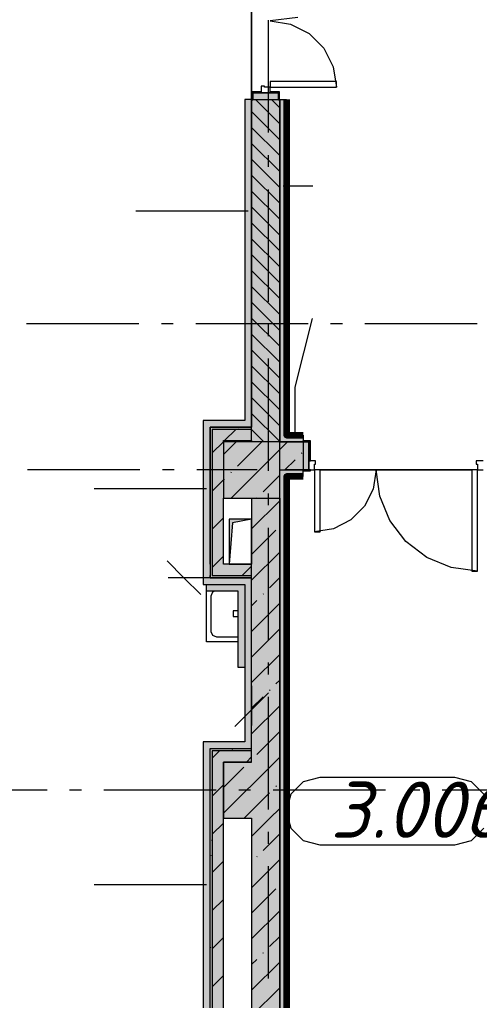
# Model space of a CAD drawing. Header units: millimetres. Extents: x -537608 to 253996, y -217170 to 186033.
# Drawn here: x -311291 to -307199, y 150400 to 159128 of the extents above; entities that cross this region are included whole.
import ezdxf

# ---------------------------------------------------------------- set-up
doc = ezdxf.new("R2010")
doc.units = ezdxf.units.MM
doc.layers.add('16) Лак 1.6м', color=160, linetype='Continuous', lineweight=90)
doc.layers.add('PDF _Геометрия', color=7, linetype='Continuous')
doc.layers.add('PDF _Текст', color=7, linetype='Continuous')
doc.layers.add('PDF _Сплошная заливка', color=7, linetype='Continuous', true_color=0xffffff)
doc.styles.add('PDF ISOCPEUR Italic', font='isocpeui.ttf')

msp = doc.modelspace()

# ---------------------------------------------------------------- hatches: boundary and pattern name
at = {"layer": 'PDF _Сплошная заливка', "true_color": 0x6a8dc8, "transparency": 33554559}
h = msp.add_hatch(color=153, dxfattribs=at)
h.paths.add_polyline_path([(-308976.1773, 155370.9078), (-308916.1787, 155370.9078), (-308916.1787, 158416.2541), (-308976.1773, 158416.2541), (-308976.1773, 155584.597)], flags=0)
h.paths.add_polyline_path([(-308976.1773, 160176.2527), (-308916.1787, 160176.2527), (-308916.1787, 161080.9065), (-308976.1773, 161080.9065), (-308976.1773, 160520.9061)], flags=0)
at = {"layer": 'PDF _Сплошная заливка', "transparency": 33554559}
h = msp.add_hatch(color=256, dxfattribs=at)
h.paths.add_polyline_path([(-308976.1773, 155370.9078), (-308978.1752, 158414.254), (-309226.1782, 158414.254), (-309226.1782, 155370.9078)], flags=0)
h.paths.add_polyline_path([(-308976.1773, 160176.2527), (-308978.1752, 160520.9061), (-309226.1782, 160520.9061), (-309224.1803, 160178.2527), (-308978.1752, 160176.2527)], flags=0)
at = {"layer": 'PDF _Сплошная заливка', "true_color": 0xff7d7d, "transparency": 33554559}
h = msp.add_hatch(color=11, dxfattribs=at)
h.paths.add_polyline_path([(-309286.1767, 155501.254), (-309226.1782, 155501.254), (-309226.1782, 158416.2541), (-309286.1767, 158416.2541), (-309286.1767, 155561.2547)], flags=0)
h.paths.add_polyline_path([(-309226.1782, 160176.2527), (-309226.1782, 160460.9054), (-309286.1767, 160460.9054), (-309286.1767, 160176.2527)], flags=0)
for points in [[(-309286.1767, 155501.254), (-309286.1767, 155561.2547), (-309656.1747, 155561.2547), (-309656.1747, 155501.254), (-309596.1762, 155501.254)], [(-309656.1747, 154101.2551), (-309596.1762, 154101.2551), (-309596.1762, 155501.254), (-309656.1747, 155501.254), (-309656.1747, 154876.6478)], [(-309226.1782, 154101.2551), (-309226.1782, 154161.2558), (-309596.1762, 154161.2558), (-309596.1762, 154101.2551), (-309248.0263, 154101.2551)], [(-309596.1762, 152641.2555), (-309286.1767, 152641.2555), (-309286.1767, 152701.2541), (-309656.1747, 152701.2541), (-309656.1747, 152641.2555)], [(-309656.1747, 148831.2555), (-309596.1762, 148831.2555), (-309596.1762, 152641.2555), (-309656.1747, 152641.2555), (-309656.1747, 149213.056)]]:
    msp.add_hatch(color=11, dxfattribs=at).paths.add_polyline_path(points)
at = {"layer": 'PDF _Сплошная заливка', "transparency": 33554559}
for points in [[(-309596.1762, 154181.2546), (-309576.1796, 154181.2546), (-309576.1796, 155501.254), (-309596.1762, 155501.254), (-309596.1762, 154281.255)], [(-309226.1782, 155481.2553), (-309226.1782, 155501.254), (-309576.1796, 155501.254), (-309576.1796, 155481.2553), (-309248.0263, 155481.2553)], [(-309226.1782, 155381.2549), (-309226.1782, 155481.2553), (-309476.1792, 155481.2553), (-309476.1792, 155381.2549), (-309248.0263, 155381.2549)], [(-309248.0263, 154870.908), (-308976.1773, 154870.908), (-308976.1773, 155370.9078), (-309476.1792, 155370.9078), (-309476.1792, 154870.908)], [(-309226.1782, 154181.2546), (-309226.1782, 154281.255), (-309576.1796, 154281.255), (-309576.1796, 154181.2546), (-309248.0263, 154181.2546)], [(-309226.1782, 154161.2558), (-309226.1782, 154181.2546), (-309596.1762, 154181.2546), (-309596.1762, 154161.2558), (-309248.0263, 154161.2558)], [(-309226.1782, 152621.2546), (-309226.1782, 152641.2555), (-309596.1762, 152641.2555), (-309596.1762, 152621.2546), (-309576.1796, 152621.2546)], [(-309596.1762, 148771.257), (-309576.1796, 148771.257), (-309576.1796, 152621.2546), (-309596.1762, 152621.2546), (-309596.1762, 148831.2555)], [(-309226.1782, 152521.2542), (-309226.1782, 152621.2546), (-309576.1796, 152621.2546), (-309576.1796, 152521.2542), (-309476.1792, 152521.2542)], [(-309476.1792, 152021.2566), (-308976.1773, 152021.2566), (-308976.1773, 152521.2542), (-309476.1792, 152521.2542), (-309476.1792, 152044.853)]]:
    msp.add_hatch(color=256, dxfattribs=at).paths.add_polyline_path(points)
h = msp.add_hatch(color=256, dxfattribs=at)
h.paths.add_polyline_path([(-304966.1808, 155120.9068), (-304966.1808, 155370.9078), (-306666.1787, 155370.9078), (-306666.1787, 155120.9068), (-305073.682, 155120.9068)], flags=0)
h.paths.add_polyline_path([(-307111.177, 155120.9068), (-306916.1797, 155120.9068), (-306916.1797, 155370.9078), (-307116.1804, 155370.9078), (-307116.1804, 155120.9068)], flags=0)
h.paths.add_polyline_path([(-308916.1787, 155120.9068), (-308766.1781, 155120.9068), (-308766.1781, 155370.9078), (-308976.1773, 155370.9078), (-308976.1773, 155120.9068)], flags=0)
at = {"layer": 'PDF _Сплошная заливка', "true_color": 0x6a8dc8, "transparency": 33554559}
h = msp.add_hatch(color=153, dxfattribs=at)
h.paths.add_polyline_path([(-306976.1782, 155370.9078), (-306976.1782, 155430.9063), (-307116.1804, 155430.9063), (-307116.1804, 155378.906), (-307111.177, 155378.906), (-307111.177, 155370.9078)], flags=0)
h.paths.add_polyline_path([(-308916.1787, 155370.9078), (-308771.1816, 155372.9079), (-308771.1816, 155378.906), (-308766.1781, 155378.906), (-308766.1781, 155430.9063), (-308916.1787, 155430.9063)], flags=0)
at = {"layer": 'PDF _Сплошная заливка', "true_color": 0x56bc34, "transparency": 33554559}
msp.add_hatch(color=85, dxfattribs=at).paths.add_polyline_path([(-308976.1773, 148831.2555), (-308916.1787, 148831.2555), (-308916.1787, 155120.9068), (-308976.1773, 155120.9068), (-308976.1773, 149213.056)])
h = msp.add_hatch(color=85, dxfattribs=at)
h.paths.add_polyline_path([(-306976.1782, 155060.9062), (-306916.1797, 155060.9062), (-306916.1797, 155120.9068), (-307111.177, 155118.7646), (-307111.177, 155112.9065), (-307116.1804, 155112.9065), (-307116.1804, 155060.9062), (-307111.177, 155060.9062)], flags=0)
h.paths.add_polyline_path([(-308830.5945, 155060.9062), (-308766.1781, 155060.9062), (-308766.1781, 155112.9065), (-308771.1816, 155112.9065), (-308771.1816, 155120.9068), (-308916.1787, 155120.9068), (-308916.1787, 155060.9062)], flags=0)
at = {"layer": 'PDF _Сплошная заливка', "true_color": 0xbce362, "transparency": 33554559}
msp.add_hatch(color=63, dxfattribs=at).paths.add_polyline_path([(-309346.1752, 153361.2549), (-309286.1767, 153361.2549), (-309286.1767, 154101.2551), (-309346.1752, 154101.2551), (-309346.1752, 153460.7493)])

# ---------------------------------------------------------------- linework, layer by layer
at = {"layer": '16) Лак 1.6м'}
for points in [[(-308916.1787, 158416.2541), (-308916.1787, 155430.9063), (-308766.1781, 155430.9063)], [(-308766.1781, 155060.9062), (-308916.1787, 155060.9062), (-308916.1787, 148831.2555), (-301536.1813, 148831.2555), (-301536.1813, 150140.1436)]]:
    msp.add_lwpolyline(points, dxfattribs=at)
at = {"layer": 'PDF _Геометрия', "color": 9, "lineweight": 9, "true_color": 0xc0c0c0}
for p, q in [((-309226.1782, 158416.2541), (-309226.1782, 160176.2527)), ((-309226.1782, 160176.2527), (-309226.1782, 158416.2541)), ((-307266.181, 155120.9068), (-308616.1776, 155120.9068)), ((-308616.1776, 155120.9068), (-307266.181, 155120.9068))]:
    msp.add_line(p, q, dxfattribs=at)
at = {"layer": 'PDF _Геометрия', "color": 253, "lineweight": 9, "true_color": 0xaaaaaa}
for p, q in [((-309076.1776, 158123.3297), (-309076.1776, 159123.3314)), ((-309076.1776, 157817.4983), (-309076.1776, 157923.3311)), ((-309076.1776, 156617.4981), (-309076.1776, 157617.4975)), ((-310228.7742, 156421.2542), (-311228.7781, 156421.2542)), ((-309922.9429, 156421.2542), (-310028.7734, 156421.2542)), ((-308722.9382, 156421.2542), (-309722.9421, 156421.2542)), ((-309076.1776, 156311.6645), (-309076.1776, 156417.4973)), ((-308417.1069, 156421.2542), (-308522.9374, 156421.2542)), ((-307217.1109, 156421.2542), (-308217.1061, 156421.2542)), ((-309076.1776, 155111.6642), (-309076.1776, 156111.6637)), ((-310220.2571, 155121.2556), (-311220.2524, 155121.2556)), ((-309914.4258, 155121.2556), (-310020.2563, 155121.2556)), ((-309176.178, 155121.2556), (-309714.425, 155121.2556)), ((-309076.1776, 154805.8307), (-309076.1776, 154911.6656)), ((-309226.1782, 154681.2543), (-309426.179, 154681.2543)), ((-309426.179, 154681.2543), (-309426.179, 154281.255)), ((-309226.1782, 154681.2543), (-309396.1754, 154651.2551)), ((-309226.1782, 154281.255), (-309226.1782, 154681.2543)), ((-309396.1754, 154651.2551), (-309426.179, 154281.255)), ((-309076.1776, 153605.8325), (-309076.1776, 154605.8321)), ((-309426.179, 154281.255), (-309226.1782, 154281.255)), ((-309626.1798, 153591.2549), (-309626.1798, 154041.2545)), ((-309586.1778, 154001.2548), (-309571.5378, 154036.6106)), ((-309586.1778, 153681.2548), (-309586.1778, 154001.2548)), ((-309571.5378, 154036.6106), (-309560.3166, 154041.2545)), ((-309346.1752, 153866.256), (-309391.1892, 153866.256)), ((-309391.1892, 153866.256), (-309391.1892, 153816.2557)), ((-309391.1892, 153816.2557), (-309346.1752, 153816.2557)), ((-309571.5378, 153645.9012), (-309586.1778, 153681.2548)), ((-309536.1777, 153631.2546), (-309571.5378, 153645.9012)), ((-309346.1752, 153631.2546), (-309536.1777, 153631.2546)), ((-309346.1752, 153591.2549), (-309626.1798, 153591.2549)), ((-309076.1776, 153299.999), (-309076.1776, 153405.8318)), ((-309076.1776, 152099.9987), (-309076.1776, 153099.9982)), ((-308768.3139, 152343.4978), (-308878.1231, 152233.6885)), ((-308618.3133, 152383.6891), (-308768.3139, 152343.4978)), ((-307418.3087, 152383.6891), (-308618.3133, 152383.6891)), ((-307268.3081, 152343.4978), (-307418.3087, 152383.6891)), ((-307158.5075, 152233.6885), (-307268.3081, 152343.4978)), ((-311046.1818, 152271.2554), (-312046.177, 152271.2554)), ((-310740.3504, 152271.2554), (-310846.181, 152271.2554)), ((-309540.3458, 152271.2554), (-310540.3497, 152271.2554)), ((-309234.5144, 152271.2554), (-309340.345, 152271.2554)), ((-308034.5185, 152271.2554), (-309034.5137, 152271.2554)), ((-308878.1231, 152233.6885), (-308918.3144, 152083.6901)), ((-307728.6784, 152271.2554), (-307834.5177, 152271.2554)), ((-306528.6825, 152271.2554), (-307528.6863, 152271.2554)), ((-308918.3144, 152083.6901), (-308878.1231, 151933.6895)), ((-309076.1776, 151794.1652), (-309076.1776, 151900.0001)), ((-308878.1231, 151933.6895), (-308768.3139, 151823.8824)), ((-307268.3081, 151823.8824), (-307158.5075, 151933.6895)), ((-308768.3139, 151823.8824), (-308618.3133, 151783.689)), ((-307418.3087, 151783.689), (-307268.3081, 151823.8824)), ((-308618.3133, 151783.689), (-307418.3087, 151783.689)), ((-309076.1776, 150594.167), (-309076.1776, 151594.1666))]:
    msp.add_line(p, q, dxfattribs=at)
at = {"layer": 'PDF _Геометрия', "lineweight": 9}
for p, q in [((-308815.2999, 159148.6243), (-309061.1759, 159116.2546)), ((-309061.1759, 159116.2546), (-308878.8551, 159087.3771)), ((-308878.8551, 159087.3771), (-308714.3867, 159003.5733)), ((-308714.3867, 159003.5733), (-308583.8575, 158873.0462)), ((-308583.8575, 158873.0462), (-308500.0559, 158708.5735)), ((-308500.0559, 158708.5735), (-308471.1805, 158526.2549)), ((-309111.176, 158536.2533), (-309141.1796, 158536.2533)), ((-309141.1796, 158536.2533), (-309141.1796, 158476.2548)), ((-309111.176, 158526.2549), (-309111.176, 158536.2533)), ((-309061.1759, 158526.2549), (-309111.176, 158526.2549)), ((-308471.1805, 158576.253), (-309061.1759, 158576.253)), ((-309061.1759, 158576.253), (-309061.1759, 158526.2549)), ((-309061.1759, 158526.2549), (-308471.1805, 158526.2549)), ((-309061.1759, 158476.2548), (-309061.1759, 158526.2549)), ((-308471.1805, 158526.2549), (-308471.1805, 158576.253)), ((-309141.1796, 158484.253), (-309224.1803, 158484.253)), ((-309224.1803, 158484.253), (-309224.1803, 158414.254)), ((-309216.1799, 158414.254), (-309216.1799, 158476.2548)), ((-309216.1799, 158476.2548), (-309141.1796, 158476.2548)), ((-309216.1799, 158476.2548), (-309216.1799, 158416.2541)), ((-308986.1756, 158476.2548), (-309216.1799, 158476.2548)), ((-309141.1796, 158476.2548), (-309141.1796, 158484.253)), ((-309141.1796, 158476.2548), (-309061.1759, 158476.2548)), ((-308978.1752, 158484.253), (-309061.1759, 158484.253)), ((-309061.1759, 158484.253), (-309061.1759, 158476.2548)), ((-309061.1759, 158476.2548), (-308986.1756, 158476.2548)), ((-308986.1756, 158476.2548), (-308986.1756, 158414.254)), ((-308986.1756, 158416.2541), (-308986.1756, 158476.2548)), ((-308978.1752, 158414.254), (-308978.1752, 158484.253)), ((-309226.1782, 158416.2541), (-309286.1767, 158416.2541)), ((-309286.1767, 158416.2541), (-309286.1767, 155561.2547)), ((-309226.1782, 155501.254), (-309226.1782, 158416.2541)), ((-309226.1782, 158416.2541), (-309226.1782, 155501.254)), ((-309224.1803, 158414.254), (-309216.1799, 158414.254)), ((-309216.1799, 158416.2541), (-308986.1756, 158416.2541)), ((-308976.1773, 158200.8898), (-309191.5415, 158416.2541)), ((-308976.1773, 158342.3109), (-309050.1183, 158416.2541)), ((-308986.1756, 158414.254), (-308978.1752, 158414.254)), ((-308976.1773, 158416.2541), (-308976.1773, 155370.9078)), ((-308976.1773, 155370.9078), (-308976.1773, 158416.2541)), ((-308976.1773, 158416.2541), (-308916.1787, 158416.2541)), ((-308916.1787, 158416.2541), (-308916.1787, 155430.9063)), ((-308976.1773, 158059.4688), (-309226.1782, 158309.4697)), ((-308976.1773, 157918.0477), (-309226.1782, 158168.0465)), ((-308976.1773, 157776.6267), (-309226.1782, 158026.6255)), ((-308976.1773, 157635.2056), (-309226.1782, 157885.2044)), ((-308976.1773, 157493.7845), (-309226.1782, 157743.7834)), ((-308946.1823, 157649.4904), (-308680.0256, 157649.4904)), ((-308976.1773, 157352.3614), (-309226.1782, 157602.3623)), ((-309256.1818, 157424.9094), (-310256.177, 157424.9094)), ((-308976.1773, 157210.9403), (-309226.1782, 157460.9413)), ((-308976.1773, 157069.5192), (-309226.1782, 157319.5202)), ((-308976.1773, 156928.0982), (-309226.1782, 157178.0991)), ((-308976.1773, 156786.6771), (-309226.1782, 157036.676)), ((-308976.1773, 156645.2561), (-309226.1782, 156895.2548)), ((-308976.1773, 156503.835), (-309226.1782, 156753.8338)), ((-308976.1773, 156362.4139), (-309226.1782, 156612.4127)), ((-308976.1773, 156220.9907), (-309226.1782, 156470.9917)), ((-308837.1826, 155856.3062), (-308684.0301, 156467.8311)), ((-308976.1773, 156079.5697), (-309226.1782, 156329.5706)), ((-308976.1773, 155938.1486), (-309226.1782, 156188.1496)), ((-308976.1773, 155796.7275), (-309226.1782, 156046.7285)), ((-308976.1773, 155655.3065), (-309226.1782, 155905.3053)), ((-308837.1826, 155400.9071), (-308837.1826, 155856.3062)), ((-308976.1773, 155513.8854), (-309226.1782, 155763.8843)), ((-309286.1767, 155561.2547), (-309656.1747, 155561.2547)), ((-309656.1747, 155561.2547), (-309656.1747, 155501.254)), ((-308976.1773, 155372.4644), (-309226.1782, 155622.4632)), ((-309656.1747, 155501.254), (-309656.1747, 154101.2551)), ((-309576.1796, 155501.254), (-309596.1762, 155501.254)), ((-309596.1762, 155501.254), (-309596.1762, 154281.255)), ((-309596.1762, 154281.255), (-309596.1762, 155501.254)), ((-309596.1762, 155501.254), (-309286.1767, 155501.254)), ((-309476.1792, 155501.254), (-309576.1796, 155501.254)), ((-309476.1792, 155481.2553), (-309576.1796, 155481.2553)), ((-309576.1796, 155481.2553), (-309576.1796, 154281.255)), ((-309226.1782, 155501.254), (-309476.1792, 155501.254)), ((-309226.1782, 155481.2553), (-309476.1792, 155481.2553)), ((-309466.8181, 155381.2549), (-309366.8177, 155481.2553)), ((-309286.1767, 155501.254), (-309226.1782, 155501.254)), ((-309226.1782, 155481.2553), (-309226.1782, 155501.254)), ((-309226.1782, 155381.2549), (-309226.1782, 155481.2553)), ((-309116.0417, 155370.9078), (-309226.1782, 155481.0421)), ((-309576.1796, 155271.8913), (-309476.1792, 155371.8917)), ((-309476.1792, 155370.9078), (-309476.1792, 155381.2549)), ((-309476.1792, 155381.2549), (-309226.1782, 155381.2549)), ((-309476.1792, 155258.6421), (-309363.9156, 155370.9078)), ((-308976.1773, 155370.9078), (-309476.1792, 155370.9078)), ((-309476.1792, 155370.9078), (-309476.1792, 154870.908)), ((-309351.816, 155154.9085), (-309135.8144, 155370.9078)), ((-309226.1782, 155381.2549), (-309226.1782, 155370.9078)), ((-308976.1773, 155302.446), (-308907.7133, 155370.9078)), ((-308976.1773, 155370.9078), (-308916.1787, 155370.9078)), ((-308916.1787, 155370.9078), (-308976.1773, 155370.9078)), ((-308976.1773, 154870.908), (-308976.1773, 155370.9078)), ((-308916.1787, 155430.9063), (-308766.1781, 155430.9063)), ((-308916.1787, 155370.9078), (-308771.1816, 155370.9078)), ((-308771.1816, 155370.9078), (-308916.1787, 155370.9078)), ((-308701.1762, 155378.906), (-308771.1816, 155378.906)), ((-308771.1816, 155378.906), (-308771.1816, 155370.9078)), ((-308771.1816, 155370.9078), (-308701.1762, 155370.9078)), ((-308766.1781, 155430.9063), (-308766.1781, 155378.906)), ((-308716.178, 155370.9078), (-308766.1781, 155370.9078)), ((-308766.1781, 155370.9078), (-308766.1781, 155120.9068)), ((-308716.178, 155120.9068), (-308716.178, 155370.9078)), ((-308701.1762, 155370.9078), (-308716.178, 155370.9078)), ((-308716.178, 155370.9078), (-308716.178, 155200.9063)), ((-308701.1762, 155370.9078), (-308701.1762, 155378.906)), ((-308701.1762, 155200.9063), (-308701.1762, 155370.9078)), ((-309407.7152, 154870.908), (-308976.1773, 155302.446)), ((-308929.6132, 155120.9068), (-308838.5949, 155211.9315)), ((-308781.5675, 155268.9568), (-308776.8223, 155273.6976)), ((-308656.1794, 155200.9063), (-308716.178, 155200.9063)), ((-308716.178, 155200.9063), (-308716.178, 155120.9068)), ((-308716.178, 155200.9063), (-308701.1762, 155200.9063)), ((-308656.1794, 155170.907), (-308656.1794, 155200.9063)), ((-307166.1806, 155200.9063), (-307226.1791, 155200.9063)), ((-307226.1791, 155200.9063), (-307226.1791, 155170.907)), ((-308976.1773, 155120.9068), (-308916.1787, 155120.9068)), ((-308916.1787, 155120.9068), (-308771.1816, 155120.9068)), ((-308771.1816, 155120.9068), (-308916.1787, 155120.9068)), ((-308701.1762, 155120.9068), (-308771.1816, 155120.9068)), ((-308771.1816, 155120.9068), (-308771.1816, 155112.9065)), ((-308771.1816, 155112.9065), (-308701.1762, 155112.9065)), ((-308766.1781, 155120.9068), (-308716.178, 155120.9068)), ((-308766.1781, 155060.9062), (-308766.1781, 155112.9065)), ((-308701.1762, 155121.9079), (-308716.178, 155121.9079)), ((-308716.178, 155121.9079), (-308716.178, 155120.9068)), ((-308716.178, 155120.9068), (-308666.1778, 155120.9068)), ((-308716.178, 155120.9068), (-308701.1762, 155120.9068)), ((-308701.1762, 155120.9068), (-308701.1762, 155121.9079)), ((-308701.1762, 155112.9065), (-308701.1762, 155120.9068)), ((-308666.1778, 155120.9068), (-308666.1778, 155170.907)), ((-308666.1778, 155170.907), (-308656.1794, 155170.907)), ((-308616.1776, 155120.9068), (-308666.1778, 155120.9068)), ((-308666.1778, 155120.9068), (-308666.1778, 154570.9068)), ((-308616.1776, 154570.9068), (-308616.1776, 155120.9068)), ((-308116.1756, 155120.9068), (-308143.0962, 154950.9484)), ((-308085.509, 154887.9702), (-308116.1756, 155120.9068)), ((-307216.1808, 155120.9068), (-307266.181, 155120.9068)), ((-307266.181, 155120.9068), (-307266.181, 154220.9077)), ((-307226.1791, 155170.907), (-307216.1808, 155170.907)), ((-307216.1808, 155170.907), (-307216.1808, 155120.9068)), ((-307216.1808, 154220.9077), (-307216.1808, 155120.9068)), ((-307216.1808, 155120.9068), (-307166.1806, 155120.9068)), ((-309576.1796, 154932.4803), (-309476.1792, 155032.4807)), ((-309476.1792, 155030.5431), (-309465.8622, 155040.8578)), ((-309408.8348, 155097.8831), (-309404.0983, 155102.6239)), ((-309123.7148, 154926.8095), (-308976.1773, 155074.347)), ((-308916.1787, 148831.2555), (-308916.1787, 155060.9062)), ((-308916.1787, 155060.9062), (-308766.1781, 155060.9062)), ((-309626.1798, 154951.1228), (-310626.175, 154951.1228)), ((-308143.0962, 154950.9484), (-308221.2226, 154797.6258)), ((-309476.1792, 154281.255), (-309476.1792, 154870.908)), ((-309476.1792, 154870.908), (-308976.1773, 154870.908)), ((-309226.1782, 154870.908), (-309226.1782, 154281.255)), ((-309226.1782, 154596.2471), (-308976.1773, 154846.2481)), ((-309179.6141, 154870.908), (-309175.9971, 154874.5272)), ((-308976.1773, 152521.2542), (-308976.1773, 154870.908)), ((-308976.1773, 154870.908), (-308976.1773, 152521.2542)), ((-307995.6017, 154670.9073), (-308085.509, 154887.9702)), ((-308221.2226, 154797.6258), (-308342.8989, 154675.9474)), ((-309576.1796, 154593.0694), (-309476.1792, 154693.0698)), ((-308342.8989, 154675.9474), (-308496.215, 154597.8253)), ((-307852.5766, 154484.511), (-307995.6017, 154670.9073)), ((-309226.1782, 154368.1503), (-309009.6686, 154584.6621)), ((-308496.215, 154597.8253), (-308666.1778, 154570.9068)), ((-308666.1778, 154570.9068), (-308616.1776, 154570.9068)), ((-307666.1825, 154341.4838), (-307852.5766, 154484.511)), ((-309548.5787, 154281.255), (-309476.1792, 154353.6588)), ((-309226.1782, 154140.0513), (-308976.1773, 154390.0502)), ((-307449.1132, 154251.5744), (-307666.1825, 154341.4838)), ((-309596.1762, 154281.255), (-309596.1762, 154181.2546)), ((-309576.1796, 154253.6584), (-309548.5787, 154281.255)), ((-309576.1796, 154281.255), (-309576.1796, 154181.2546)), ((-309226.1782, 154281.255), (-309476.1792, 154281.255)), ((-309309.1703, 154181.2546), (-309226.1782, 154264.2466)), ((-309226.1782, 154181.2546), (-309226.1782, 154281.255)), ((-307216.1808, 154220.9077), (-307449.1132, 154251.5744)), ((-309828.3248, 154161.2558), (-309968.3271, 154161.2558)), ((-309596.1762, 154161.2558), (-309828.3248, 154161.2558)), ((-309596.1762, 154181.2546), (-309596.1762, 154161.2558)), ((-309596.1762, 154161.2558), (-309596.1762, 154181.2546)), ((-309596.1762, 154161.2558), (-309226.1782, 154161.2558)), ((-309226.1782, 154161.2558), (-309596.1762, 154161.2558)), ((-309576.1796, 154181.2546), (-309226.1782, 154181.2546)), ((-309226.1782, 154161.2558), (-309226.1782, 154181.2546)), ((-309226.1782, 154101.2551), (-309226.1782, 154161.2558)), ((-309066.6874, 154071.4389), (-308976.1773, 154161.9533)), ((-307266.181, 154220.9077), (-307216.1808, 154220.9077)), ((-309656.1747, 154101.2551), (-309596.1762, 154101.2551)), ((-309626.1798, 154041.2545), (-309626.1798, 154101.2551)), ((-309626.1798, 154101.2551), (-309596.1762, 154101.2551)), ((-309596.1762, 154101.2551), (-309346.1752, 154101.2551)), ((-309596.1762, 154101.2551), (-309346.1752, 154101.2551)), ((-309346.1752, 154101.2551), (-309286.1767, 154101.2551)), ((-309286.1767, 154101.2551), (-309286.1767, 153361.2549)), ((-309286.1767, 154101.2551), (-309286.1767, 152701.2541)), ((-309226.1782, 152641.2555), (-309226.1782, 154101.2551)), ((-309226.1782, 152641.2555), (-309226.1782, 154101.2551)), ((-309346.1752, 154041.2545), (-309626.1798, 154041.2545)), ((-309346.1752, 153361.2549), (-309346.1752, 154041.2545)), ((-309123.7148, 154014.4158), (-309118.9698, 154019.1566)), ((-309226.1782, 153911.9524), (-309180.7423, 153957.3905)), ((-309226.1782, 153683.8534), (-308976.1773, 153933.8544)), ((-309226.1782, 153455.7566), (-308976.1773, 153705.7554)), ((-309226.1782, 153227.6576), (-308976.1773, 153477.6565)), ((-309286.1767, 153361.2549), (-309346.1752, 153361.2549)), ((-309226.1782, 153198.0976), (-309226.1782, 152985.9671)), ((-309009.6686, 153216.0705), (-308976.1773, 153249.5597)), ((-309226.1782, 152999.5587), (-309123.7148, 153102.022)), ((-309066.6874, 153159.0452), (-309061.9509, 153163.7881)), ((-309226.1782, 152771.4597), (-308976.1773, 153021.4607)), ((-309226.1782, 152985.9671), (-309226.1782, 152845.967)), ((-309180.7423, 152588.801), (-308976.1773, 152793.3617)), ((-309286.1767, 152701.2541), (-309656.1747, 152701.2541)), ((-309656.1747, 152701.2541), (-309656.1747, 152641.2555)), ((-309656.1747, 152641.2555), (-309656.1747, 148831.2555)), ((-309596.1762, 152621.2546), (-309596.1762, 152641.2555)), ((-309596.1762, 152641.2555), (-309226.1782, 152641.2555)), ((-309596.1762, 152621.2546), (-309596.1762, 152641.2555)), ((-309596.1762, 152641.2555), (-309286.1767, 152641.2555)), ((-309596.1762, 152521.2542), (-309596.1762, 152621.2546)), ((-309576.1796, 152556.6035), (-309511.5221, 152621.2546)), ((-309226.1782, 152621.2546), (-309576.1796, 152621.2546)), ((-309576.1796, 152621.2546), (-309576.1796, 152521.2542)), ((-309286.1767, 152641.2555), (-309226.1782, 152641.2555)), ((-309226.1782, 152621.2546), (-309226.1782, 152641.2555)), ((-309226.1782, 152521.2542), (-309226.1782, 152621.2546)), ((-309596.1762, 148831.2555), (-309596.1762, 152521.2542)), ((-309596.1762, 148831.2555), (-309596.1762, 152521.2542)), ((-309576.1796, 152521.2542), (-309576.1796, 148771.257)), ((-309476.1792, 152065.2651), (-309020.1836, 152521.2542)), ((-309226.1782, 152521.2542), (-309476.1792, 152521.2542)), ((-309476.1792, 152521.2542), (-309476.1792, 152021.2566)), ((-309476.1792, 148771.257), (-309476.1792, 152521.2542)), ((-309476.1792, 152521.2542), (-309226.1782, 152521.2542)), ((-309272.1136, 152521.2542), (-309226.1782, 152567.1918)), ((-309020.1836, 152521.2542), (-308976.1773, 152565.2627)), ((-308976.1773, 152021.2566), (-308976.1773, 152521.2542)), ((-308976.1773, 152521.2542), (-308976.1773, 152021.2566)), ((-309476.1792, 152293.3619), (-309294.7885, 152474.7505)), ((-309576.1796, 152217.1904), (-309476.1792, 152317.1909)), ((-309292.0844, 152021.2566), (-309066.6874, 152246.6515)), ((-309009.6686, 152303.6768), (-309004.9235, 152308.4175)), ((-309063.9919, 152021.2566), (-308976.1773, 152109.067)), ((-309576.1796, 151877.7816), (-309476.1792, 151977.7799)), ((-309476.1792, 152021.2566), (-309226.1782, 152021.2566)), ((-309226.1782, 151859.0681), (-309063.9919, 152021.2566)), ((-309226.1782, 152021.2566), (-309226.1782, 148771.257)), ((-308976.1773, 148831.2555), (-308976.1773, 152021.2566)), ((-308976.1773, 152021.2566), (-308976.1773, 148831.2555)), ((-309123.7148, 151733.4304), (-308976.1773, 151880.968)), ((-309576.1796, 151538.3706), (-309476.1792, 151638.3689)), ((-309226.1782, 151402.8702), (-308976.1773, 151652.869)), ((-309180.7423, 151676.4073), (-309175.9971, 151681.1481)), ((-309626.1798, 151428.9231), (-310626.175, 151428.9231)), ((-309226.1782, 151174.7713), (-309009.6686, 151391.283)), ((-309576.1796, 151198.9575), (-309476.1792, 151298.958)), ((-309226.1782, 150946.6723), (-308976.1773, 151196.6733)), ((-309576.1796, 150859.5465), (-309476.1792, 150959.547)), ((-309066.6874, 150878.062), (-308976.1773, 150968.5743)), ((-309226.1782, 150718.5754), (-309180.7423, 150764.0136)), ((-309123.7148, 150821.0367), (-309118.9698, 150825.7797)), ((-309226.1782, 150490.4765), (-308976.1773, 150740.4753)), ((-309576.1796, 150520.1356), (-309476.1792, 150620.136)), ((-309226.1782, 150262.3776), (-308976.1773, 150512.3785))]:
    msp.add_line(p, q, dxfattribs=at)
at = {"layer": 'PDF _Геометрия', "color": 8, "lineweight": 9, "true_color": 0x787878}
for p, q in [((-309343.1267, 155481.2553), (-309345.6758, 155485.6753)), ((-309441.6975, 154181.2546), (-309441.7319, 154181.2008)), ((-309394.8664, 152636.7602), (-309398.225, 152630.9536)), ((-309578.0914, 151824.2226), (-309581.4414, 151830.0313)), ((-309588.1069, 151692.4683), (-309591.4569, 151686.6618)), ((-309591.7497, 150873.3513), (-309595.1083, 150867.5427))]:
    msp.add_line(p, q, dxfattribs=at)
at = {"layer": 'PDF _Геометрия', "lineweight": 20}
for p, q in [((-309978.3254, 154311.2542), (-309828.3248, 154161.2558)), ((-309828.3248, 154161.2558), (-309678.3243, 154011.2552)), ((-309076.1776, 153135.9655), (-309226.1782, 152985.9671)), ((-309226.1782, 152985.9671), (-309376.1788, 152835.9665))]:
    msp.add_line(p, q, dxfattribs=at)
at = {"layer": 'PDF _Сплошная заливка', "color": 7, "lineweight": 35, "true_color": 0xf4f4f4, "transparency": 33554559}
for points in [[(-309216.1799, 158416.2541), (-308986.1756, 158416.2541), (-309216.1799, 158476.2548), (-308986.1756, 158476.2548)], [(-308766.1781, 155120.9068), (-308716.178, 155120.9068), (-308766.1781, 155370.9078), (-308716.178, 155370.9078)]]:
    msp.add_solid(points, dxfattribs=at)
at = {"layer": 'PDF _Сплошная заливка', "lineweight": 35, "transparency": 33554559}
for points in [[(-309476.1792, 154281.255), (-309476.1792, 155481.2553), (-309576.1796, 154281.255), (-309576.1796, 155481.2553)], [(-308976.1773, 152521.2542), (-308976.1773, 154870.908), (-309226.1782, 152521.2542), (-309226.1782, 154870.908)], [(-309476.1792, 148771.257), (-309476.1792, 152521.2542), (-309576.1796, 148771.257), (-309576.1796, 152521.2542)], [(-308976.1773, 148521.2561), (-308976.1773, 152021.2566), (-309226.1782, 148521.2561), (-309226.1782, 152021.2566)]]:
    msp.add_solid(points, dxfattribs=at)
at = {"layer": 'PDF _Сплошная заливка', "color": 254, "lineweight": 35, "true_color": 0xe2e2e2, "transparency": 33554559}
msp.add_solid([(-309426.179, 154281.255), (-309396.1754, 154651.2551), (-309426.179, 154681.2543), (-309248.0263, 154681.2543)], dxfattribs=at)
at = {"layer": 'PDF _Сплошная заливка', "color": 63, "lineweight": 35, "true_color": 0xbce362, "transparency": 33554559}
msp.add_solid([(-309346.1752, 154041.2545), (-309346.1752, 154101.2551), (-309626.1798, 154041.2545), (-309626.1798, 154101.2551)], dxfattribs=at)
at = {"layer": 'PDF _Сплошная заливка', "color": 11, "lineweight": 35, "true_color": 0xff7d7d, "transparency": 33554559}
msp.add_solid([(-309226.1782, 152641.2555), (-309226.1782, 154101.2551), (-309286.1767, 152641.2555), (-309286.1767, 154101.2551)], dxfattribs=at)

# ---------------------------------------------------------------- texts
at = {"layer": 'PDF _Текст', "insert": (-308525.6416, 152096.9754), "char_height": 500, "attachment_point": 4, "style": 'PDF ISOCPEUR Italic'}
msp.add_mtext('3.006', dxfattribs=at)

doc.saveas('drawing.dxf')
